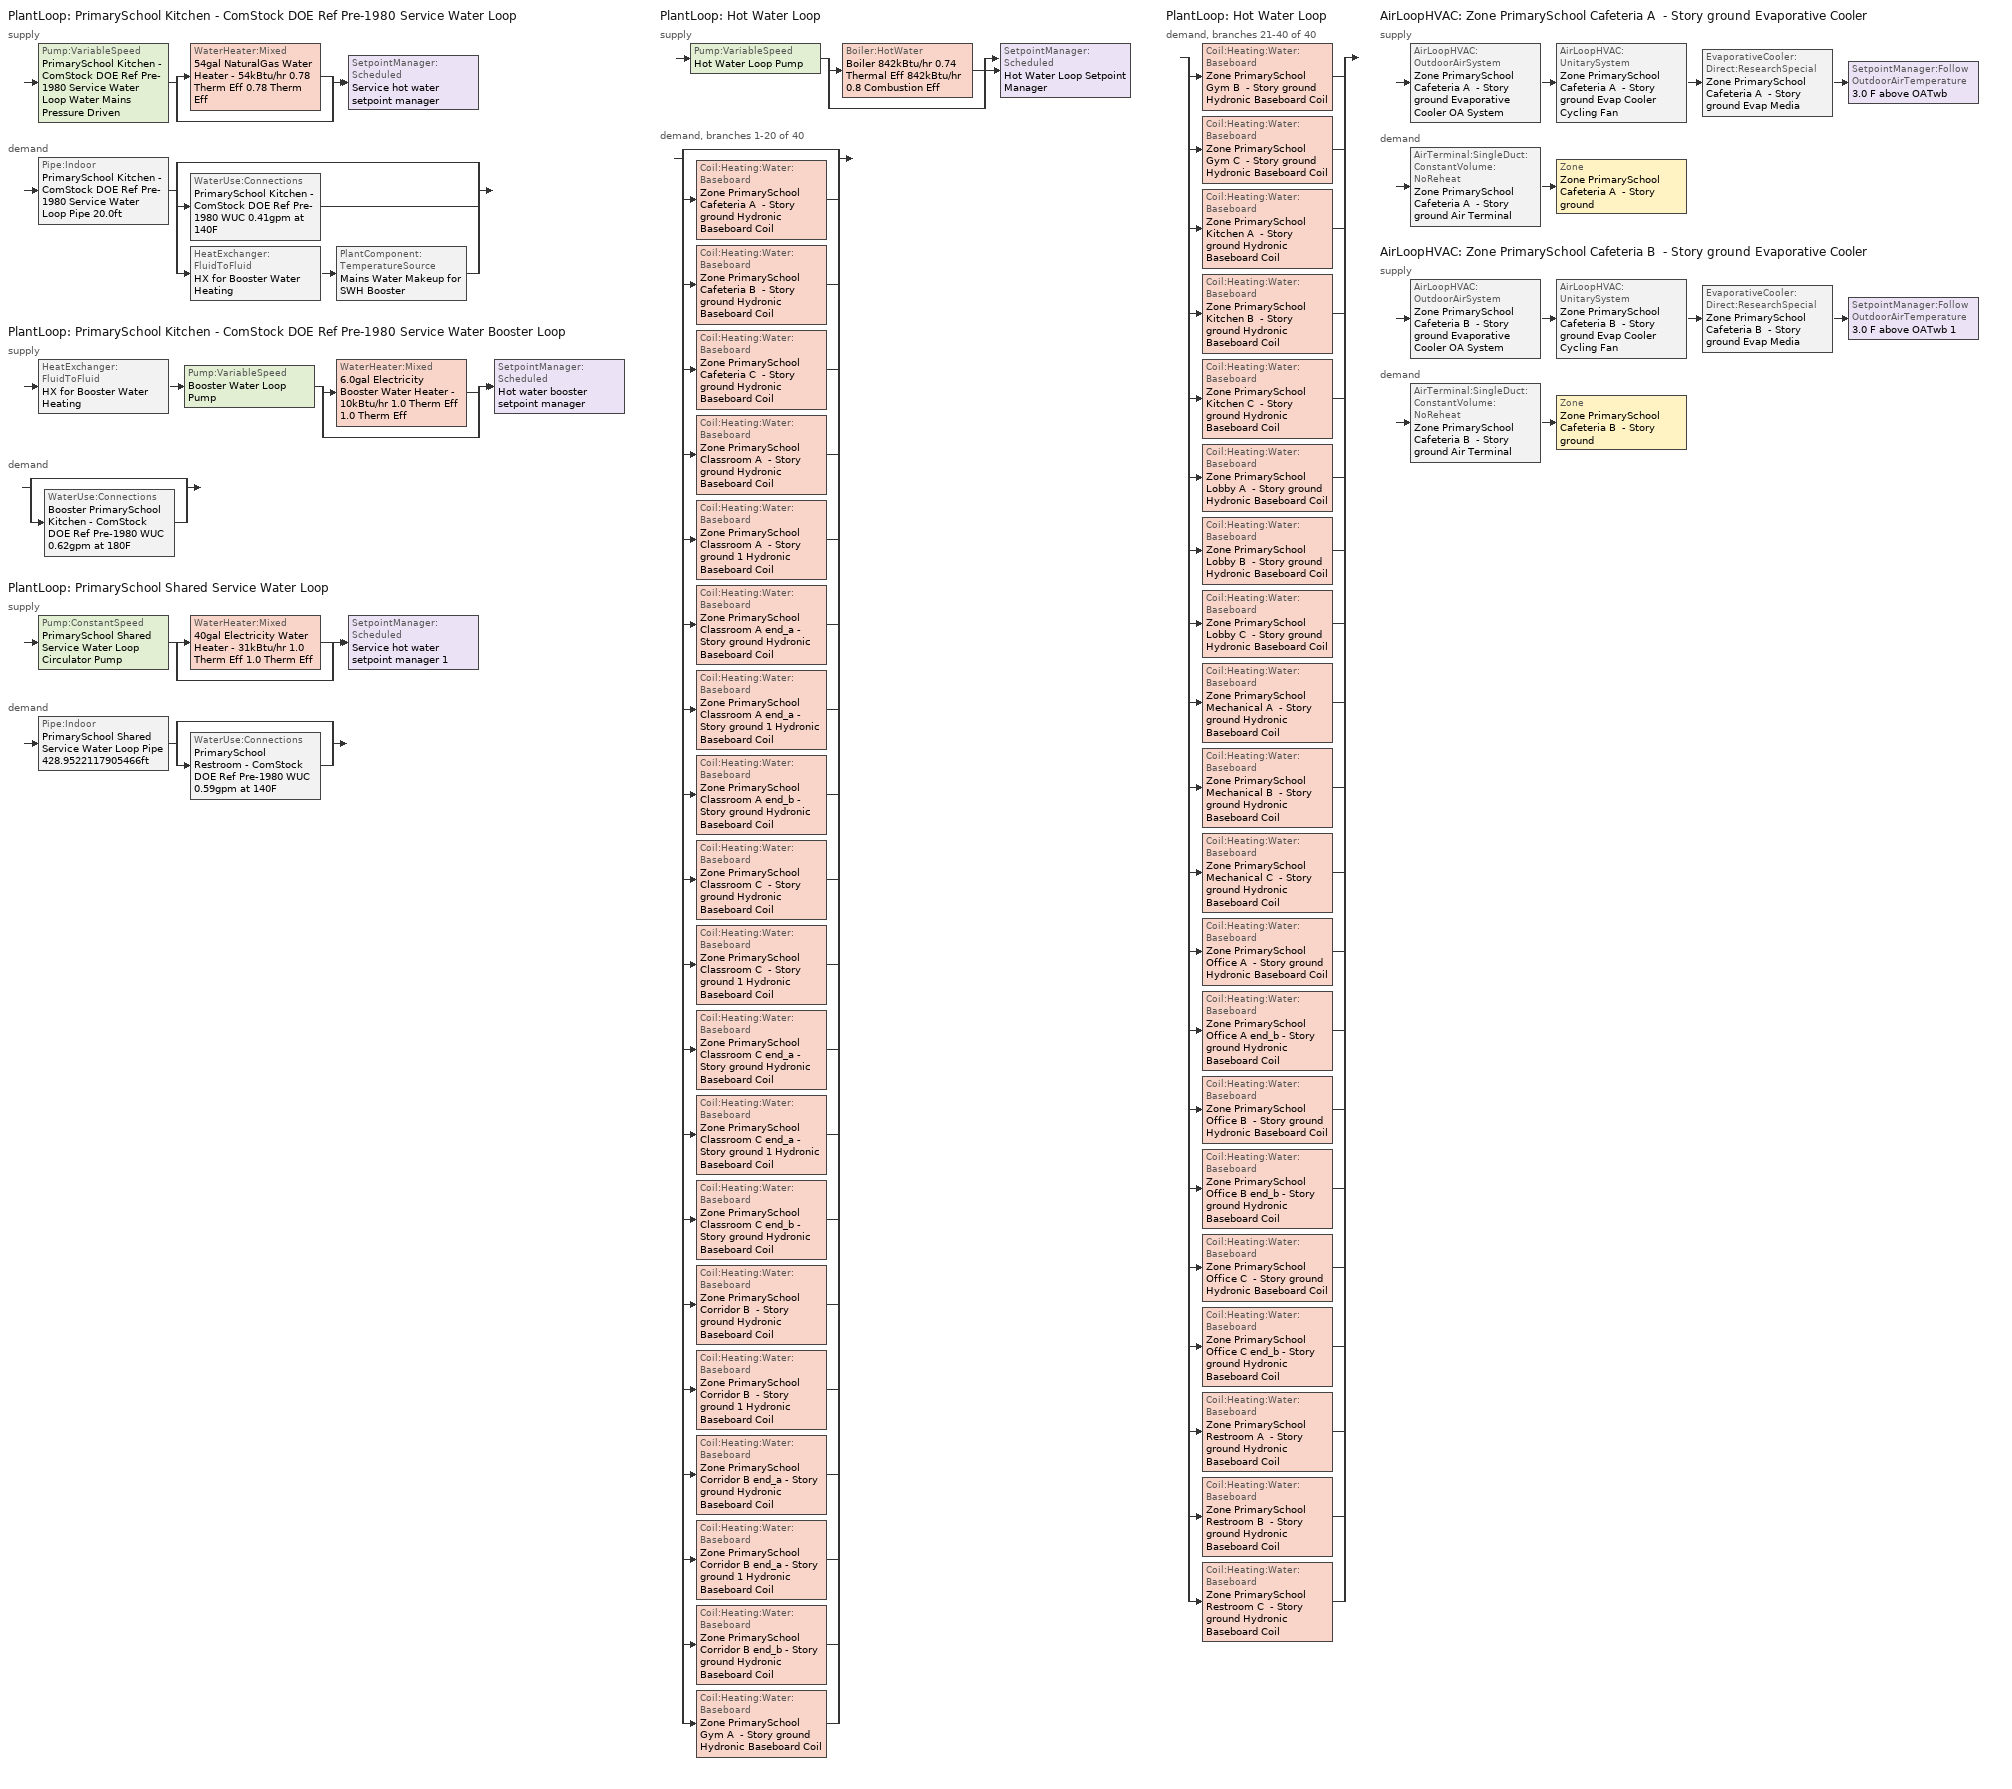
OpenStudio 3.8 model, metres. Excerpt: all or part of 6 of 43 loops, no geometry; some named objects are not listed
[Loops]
PlantLoop 'PrimarySchool Kitchen - ComStock DOE Ref Pre-1980 Service Water Loop'
 supply: Pump:VariableSpeed 'PrimarySchool Kitchen - ComStock DOE Ref Pre-1980 Service Water Loop Water Mains Pressure Driven' > split
  | WaterHeater:Mixed '54gal NaturalGas Water Heater - 54kBtu/hr 0.78 Therm Eff 0.78 Therm Eff'
  | bypass
  join > SetpointManager:Scheduled 'Service hot water setpoint manager'
 demand: Pipe:Indoor 'PrimarySchool Kitchen - ComStock DOE Ref Pre-1980 Service Water Loop Pipe 20.0ft' > split
  | bypass
  | WaterUse:Connections 'PrimarySchool Kitchen - ComStock DOE Ref Pre-1980 WUC 0.41gpm at 140F'
  | HeatExchanger:FluidToFluid 'HX for Booster Water Heating' > PlantComponent:TemperatureSource 'Mains Water Makeup for SWH Booster'
PlantLoop 'PrimarySchool Kitchen - ComStock DOE Ref Pre-1980 Service Water Booster Loop'
 supply: HeatExchanger:FluidToFluid 'HX for Booster Water Heating' > Pump:VariableSpeed 'Booster Water Loop Pump' > split
  | WaterHeater:Mixed '6.0gal Electricity Booster Water Heater - 10kBtu/hr 1.0 Therm Eff 1.0 Therm Eff'
  | bypass
  join > SetpointManager:Scheduled 'Hot water booster setpoint manager'
 demand: split
  | bypass
  | WaterUse:Connections 'Booster PrimarySchool Kitchen - ComStock DOE Ref Pre-1980 WUC 0.62gpm at 180F'
PlantLoop 'PrimarySchool Shared Service Water Loop'
 supply: Pump:ConstantSpeed 'PrimarySchool Shared Service Water Loop Circulator Pump' > split
  | WaterHeater:Mixed '40gal Electricity Water Heater - 31kBtu/hr 1.0 Therm Eff 1.0 Therm Eff'
  | bypass
  join > SetpointManager:Scheduled 'Service hot water setpoint manager 1'
 demand: Pipe:Indoor 'PrimarySchool Shared Service Water Loop Pipe 428.9522117905466ft' > split
  | bypass
  | WaterUse:Connections 'PrimarySchool Restroom - ComStock DOE Ref Pre-1980 WUC 0.59gpm at 140F'
PlantLoop 'Hot Water Loop'
 supply: Pump:VariableSpeed 'Hot Water Loop Pump' > split
  | Boiler:HotWater 'Boiler 842kBtu/hr 0.74 Thermal Eff 842kBtu/hr 0.8 Combustion Eff'
  | bypass
  join > SetpointManager:Scheduled 'Hot Water Loop Setpoint Manager'
 demand, branches 1-20 of 40: split
  | bypass
  | Coil:Heating:Water:Baseboard 'Zone PrimarySchool Cafeteria A  - Story ground Hydronic Baseboard Coil'
  | Coil:Heating:Water:Baseboard 'Zone PrimarySchool Cafeteria B  - Story ground Hydronic Baseboard Coil'
  | Coil:Heating:Water:Baseboard 'Zone PrimarySchool Cafeteria C  - Story ground Hydronic Baseboard Coil'
  | Coil:Heating:Water:Baseboard 'Zone PrimarySchool Classroom A  - Story ground Hydronic Baseboard Coil'
  | Coil:Heating:Water:Baseboard 'Zone PrimarySchool Classroom A  - Story ground 1 Hydronic Baseboard Coil'
  | Coil:Heating:Water:Baseboard 'Zone PrimarySchool Classroom A end_a - Story ground Hydronic Baseboard Coil'
  | Coil:Heating:Water:Baseboard 'Zone PrimarySchool Classroom A end_a - Story ground 1 Hydronic Baseboard Coil'
  | Coil:Heating:Water:Baseboard 'Zone PrimarySchool Classroom A end_b - Story ground Hydronic Baseboard Coil'
  | Coil:Heating:Water:Baseboard 'Zone PrimarySchool Classroom C  - Story ground Hydronic Baseboard Coil'
  | Coil:Heating:Water:Baseboard 'Zone PrimarySchool Classroom C  - Story ground 1 Hydronic Baseboard Coil'
  | Coil:Heating:Water:Baseboard 'Zone PrimarySchool Classroom C end_a - Story ground Hydronic Baseboard Coil'
  | Coil:Heating:Water:Baseboard 'Zone PrimarySchool Classroom C end_a - Story ground 1 Hydronic Baseboard Coil'
  | Coil:Heating:Water:Baseboard 'Zone PrimarySchool Classroom C end_b - Story ground Hydronic Baseboard Coil'
  | Coil:Heating:Water:Baseboard 'Zone PrimarySchool Corridor B  - Story ground Hydronic Baseboard Coil'
  | Coil:Heating:Water:Baseboard 'Zone PrimarySchool Corridor B  - Story ground 1 Hydronic Baseboard Coil'
  | Coil:Heating:Water:Baseboard 'Zone PrimarySchool Corridor B end_a - Story ground Hydronic Baseboard Coil'
  | Coil:Heating:Water:Baseboard 'Zone PrimarySchool Corridor B end_a - Story ground 1 Hydronic Baseboard Coil'
  | Coil:Heating:Water:Baseboard 'Zone PrimarySchool Corridor B end_b - Story ground Hydronic Baseboard Coil'
  | Coil:Heating:Water:Baseboard 'Zone PrimarySchool Gym A  - Story ground Hydronic Baseboard Coil'
PlantLoop 'Hot Water Loop'
 demand, branches 21-40 of 40: split
  | Coil:Heating:Water:Baseboard 'Zone PrimarySchool Gym B  - Story ground Hydronic Baseboard Coil'
  | Coil:Heating:Water:Baseboard 'Zone PrimarySchool Gym C  - Story ground Hydronic Baseboard Coil'
  | Coil:Heating:Water:Baseboard 'Zone PrimarySchool Kitchen A  - Story ground Hydronic Baseboard Coil'
  | Coil:Heating:Water:Baseboard 'Zone PrimarySchool Kitchen B  - Story ground Hydronic Baseboard Coil'
  | Coil:Heating:Water:Baseboard 'Zone PrimarySchool Kitchen C  - Story ground Hydronic Baseboard Coil'
  | Coil:Heating:Water:Baseboard 'Zone PrimarySchool Lobby A  - Story ground Hydronic Baseboard Coil'
  | Coil:Heating:Water:Baseboard 'Zone PrimarySchool Lobby B  - Story ground Hydronic Baseboard Coil'
  | Coil:Heating:Water:Baseboard 'Zone PrimarySchool Lobby C  - Story ground Hydronic Baseboard Coil'
  | Coil:Heating:Water:Baseboard 'Zone PrimarySchool Mechanical A  - Story ground Hydronic Baseboard Coil'
  | Coil:Heating:Water:Baseboard 'Zone PrimarySchool Mechanical B  - Story ground Hydronic Baseboard Coil'
  | Coil:Heating:Water:Baseboard 'Zone PrimarySchool Mechanical C  - Story ground Hydronic Baseboard Coil'
  | Coil:Heating:Water:Baseboard 'Zone PrimarySchool Office A  - Story ground Hydronic Baseboard Coil'
  | Coil:Heating:Water:Baseboard 'Zone PrimarySchool Office A end_b - Story ground Hydronic Baseboard Coil'
  | Coil:Heating:Water:Baseboard 'Zone PrimarySchool Office B  - Story ground Hydronic Baseboard Coil'
  | Coil:Heating:Water:Baseboard 'Zone PrimarySchool Office B end_b - Story ground Hydronic Baseboard Coil'
  | Coil:Heating:Water:Baseboard 'Zone PrimarySchool Office C  - Story ground Hydronic Baseboard Coil'
  | Coil:Heating:Water:Baseboard 'Zone PrimarySchool Office C end_b - Story ground Hydronic Baseboard Coil'
  | Coil:Heating:Water:Baseboard 'Zone PrimarySchool Restroom A  - Story ground Hydronic Baseboard Coil'
  | Coil:Heating:Water:Baseboard 'Zone PrimarySchool Restroom B  - Story ground Hydronic Baseboard Coil'
  | Coil:Heating:Water:Baseboard 'Zone PrimarySchool Restroom C  - Story ground Hydronic Baseboard Coil'
AirLoopHVAC 'Zone PrimarySchool Cafeteria A  - Story ground Evaporative Cooler'
 supply: AirLoopHVAC:OutdoorAirSystem 'Zone PrimarySchool Cafeteria A  - Story ground Evaporative Cooler OA System' > AirLoopHVAC:UnitarySystem 'Zone PrimarySchool Cafeteria A  - Story ground Evap Cooler Cycling Fan' > EvaporativeCooler:Direct:ResearchSpecial 'Zone PrimarySchool Cafeteria A  - Story ground Evap Media' > SetpointManager:FollowOutdoorAirTemperature '3.0 F above OATwb'
 demand: AirTerminal:SingleDuct:ConstantVolume:NoReheat 'Zone PrimarySchool Cafeteria A  - Story ground Air Terminal' > Zone 'Zone PrimarySchool Cafeteria A  - Story ground'
AirLoopHVAC 'Zone PrimarySchool Cafeteria B  - Story ground Evaporative Cooler'
 supply: AirLoopHVAC:OutdoorAirSystem 'Zone PrimarySchool Cafeteria B  - Story ground Evaporative Cooler OA System' > AirLoopHVAC:UnitarySystem 'Zone PrimarySchool Cafeteria B  - Story ground Evap Cooler Cycling Fan' > EvaporativeCooler:Direct:ResearchSpecial 'Zone PrimarySchool Cafeteria B  - Story ground Evap Media' > SetpointManager:FollowOutdoorAirTemperature '3.0 F above OATwb 1'
 demand: AirTerminal:SingleDuct:ConstantVolume:NoReheat 'Zone PrimarySchool Cafeteria B  - Story ground Air Terminal' > Zone 'Zone PrimarySchool Cafeteria B  - Story ground'
[Construction]
Uninsulated copper pipe 0.75in type L: Copper pipe 0.75in type L
Uninsulated copper pipe 0.75in type L 1: Copper pipe 0.75in type L 1
[Material] Roughness=Smooth; Thickness {m}=0.001143; Conductivity {W/m-K}=386; Density {kg/m3}=8906.27; Specific Heat {J/kg-K}=385.1856; Thermal Absorptance=0.9; Solar Absorptance=0.7; Visible Absorptance=0.7
Copper pipe 0.75in type L; Copper pipe 0.75in type L 1
[Sizing:Zone] Zone Cooling Design Supply Air Temperature Input Method=SupplyAirTemperature; Zone Cooling Design Supply Air Temperature {C}=12.7778; Zone Cooling Design Supply Air Temperature Difference {deltaC}=11.11; Zone Heating Design Supply Air Temperature Input Method=SupplyAirTemperature; Zone Heating Design Supply Air Temperature {C}=40; Zone Heating Design Supply Air Temperature Difference {deltaC}=11.11; Zone Cooling Design Supply Air Humidity Ratio {kg-H2O/kg-air}=0.0085; Zone Heating Design Supply Air Humidity Ratio {kg-H2O/kg-air}=0.008; Cooling Design Air Flow Method=DesignDay; Heating Design Air Flow Method=DesignDay; Account for Dedicated Outdoor Air System=No; Dedicated Outdoor Air System Control Strategy=NeutralSupplyAir; Dedicated Outdoor Air Low Setpoint Temperature for Design {C}=autosize; Dedicated Outdoor Air High Setpoint Temperature for Design {C}=autosize; Zone Load Sizing Method=Sensible Load Only No Latent Load; Zone Latent Cooling Design Supply Air Humidity Ratio Input Method=HumidityRatioDifference; Zone Cooling Design Supply Air Humidity Ratio Difference {kgWater/kgDryAir}=0.005; Zone Latent Heating Design Supply Air Humidity Ratio Input Method=HumidityRatioDifference; Zone Humidification Design Supply Air Humidity Ratio Difference {kgWater/kgDryAir}=0.005
Zone PrimarySchool Cafeteria A  - Story ground; Zone PrimarySchool Cafeteria B  - Story ground
[Zone equipment]
Zone PrimarySchool Cafeteria A  - Story ground: Zone PrimarySchool Cafeteria A  - Story ground Hydronic Baseboard, Zone PrimarySchool Cafeteria A  - Story ground Air Terminal
Zone PrimarySchool Cafeteria B  - Story ground: Zone PrimarySchool Cafeteria B  - Story ground Hydronic Baseboard, Zone PrimarySchool Cafeteria B  - Story ground Air Terminal
[WaterUse:Connections] Drain Water Heat Exchanger Type=None; Drain Water Heat Exchanger Destination=Plant
Name | Water Use Equipment Name 1
Booster PrimarySchool Kitchen - ComStock DOE Ref Pre-1980 WUC 0.62gpm at 180F | Booster PrimarySchool Kitchen - ComStock DOE Ref Pre-1980 Service Water Use 0.62gpm at 180F
PrimarySchool Kitchen - ComStock DOE Ref Pre-1980 WUC 0.41gpm at 140F | PrimarySchool Kitchen - ComStock DOE Ref Pre-1980 Service Water Use 0.41gpm at 140F
PrimarySchool Restroom - ComStock DOE Ref Pre-1980 WUC 0.59gpm at 140F | PrimarySchool Restroom - ComStock DOE Ref Pre-1980 Service Water Use 0.59gpm at 140F
[WaterUse:Equipment:Definition] Sensible Fraction Schedule=Fraction Sensible - 0.2; Latent Fraction Schedule=Fraction Latent - 0.05
Name | Peak Flow Rate {m3/s} | Target Temperature Schedule
Booster PrimarySchool Kitchen - ComStock DOE Ref Pre-1980 Service Water Use Def 0.62gpm | 3.91662e-05 | Mixed Water At Faucet Temp - 180F
PrimarySchool Kitchen - ComStock DOE Ref Pre-1980 Service Water Use Def 0.41gpm | 2.61108e-05 | Mixed Water At Faucet Temp - 140F
PrimarySchool Restroom - ComStock DOE Ref Pre-1980 Service Water Use Def 0.59gpm | 3.70172e-05 | Mixed Water At Faucet Temp - 140F
[WaterUse:Equipment] Flow Rate Fraction Schedule=SchoolPrimary BLDG_SWH_SCH
Name | Water Use Equipment Definition
Booster PrimarySchool Kitchen - ComStock DOE Ref Pre-1980 Service Water Use 0.62gpm at 180F | Booster PrimarySchool Kitchen - ComStock DOE Ref Pre-1980 Service Water Use Def 0.62gpm
PrimarySchool Kitchen - ComStock DOE Ref Pre-1980 Service Water Use 0.41gpm at 140F | PrimarySchool Kitchen - ComStock DOE Ref Pre-1980 Service Water Use Def 0.41gpm
PrimarySchool Restroom - ComStock DOE Ref Pre-1980 Service Water Use 0.59gpm at 140F | PrimarySchool Restroom - ComStock DOE Ref Pre-1980 Service Water Use Def 0.59gpm
[PlantLoop] Glycol Concentration=0; Load Distribution Scheme=Optimal
Name | Maximum Loop Temperature {C} | Minimum Loop Temperature {C} | Maximum Loop Flow Rate {m3/s} | Plant Loop Volume {m3} | Fluid Type
PrimarySchool Kitchen - ComStock DOE Ref Pre-1980 Service Water Loop | 60 | 10 | 0.000352496 | 0.0422995
PrimarySchool Kitchen - ComStock DOE Ref Pre-1980 Service Water Booster Loop |  |  | 3.91662e-05 | 0.00469994
PrimarySchool Shared Service Water Loop | 60 | 10 | 3.70172e-05 | 0.00444206
Hot Water Loop |  | 10 | 0.00624122 | 0.748946 | Water
[Sizing:Plant] Loop Type=Heating; Sizing Option=NonCoincident; Zone Timesteps in Averaging Window=1; Coincident Sizing Factor Mode=None
Name | Design Loop Exit Temperature {C} | Loop Design Temperature Difference {deltaC}
PrimarySchool Kitchen - ComStock DOE Ref Pre-1980 Service Water Loop; PrimarySchool Shared Service Water Loop | 60 | 5
PrimarySchool Kitchen - ComStock DOE Ref Pre-1980 Service Water Booster Loop | 82.2222 | 5
Hot Water Loop | 82.2222 | 11.1111
[SetpointManager:Scheduled] Control Variable=Temperature
Name | Schedule | Setpoint Node or NodeList
Service hot water setpoint manager | Service Water Loop Temp - 140F | PrimarySchool Kitchen - ComStock DOE Ref Pre-1980 Service Water Loop Supply Outlet Node
Hot water booster setpoint manager | Service Water Booster Temp - 180.00000000000006F | PrimarySchool Kitchen - ComStock DOE Ref Pre-1980 Service Water Booster Loop Supply Outlet Node
Service hot water setpoint manager 1 | Service Water Loop Temp - 140F | PrimarySchool Shared Service Water Loop Supply Outlet Node
Hot Water Loop Setpoint Manager | Hot Water Loop Temp - 180F | Hot Water Loop Supply Outlet Node
[Pump:VariableSpeed] Coefficient 1 of the Part Load Performance Curve=0; Coefficient 2 of the Part Load Performance Curve=3.2485; Coefficient 3 of the Part Load Performance Curve=-4.7443; Coefficient 4 of the Part Load Performance Curve=2.5294; Pump Control Type=Intermittent; Skin Loss Radiative Fraction=0.5; Design Power Sizing Method=PowerPerFlowPerPressure; Design Electric Power per Unit Flow Rate {W/(m3/s)}=348701.1; Design Shaft Power per Unit Flow Rate per Unit Head {W-s/m3-Pa}=1.28205; Design Minimum Flow Rate Fraction=0
Name | Rated Flow Rate {m3/s} | Rated Pump Head {Pa} | Rated Power Consumption {W} | Motor Efficiency | Minimum Flow Rate {m3/s}
PrimarySchool Kitchen - ComStock DOE Ref Pre-1980 Service Water Loop Water Mains Pressure Driven | 0.000352496 | 0.001 | 4.51917e-07 | 1
Booster Water Loop Pump | 3.91662e-05 | 0 | 0 | 1 | 0
Hot Water Loop Pump | 0.00624122 | 179344 | 1708.37 | 0.84
[WaterHeater:Mixed] Deadband Temperature Difference {deltaC}=2; Heater Control Type=Cycle; Off Cycle Parasitic Fuel Consumption Rate {W}=0; Off Cycle Parasitic Heat Fraction to Tank=0; On Cycle Parasitic Fuel Consumption Rate {W}=0; On Cycle Parasitic Heat Fraction to Tank=0; Ambient Temperature Indicator=Schedule; Use Side Effectiveness=1; Source Side Effectiveness=1; Use Side Design Flow Rate {m3/s}=autosize; Source Side Design Flow Rate {m3/s}=autosize; Indirect Water Heating Recovery Time {hr}=1.5; Source Side Flow Control Mode=IndirectHeatPrimarySetpoint
Name | Tank Volume {m3} | Setpoint Temperature Schedule | Maximum Temperature Limit {C} | Heater Maximum Capacity {W} | Heater Fuel Type | Heater Thermal Efficiency | Off Cycle Parasitic Fuel Type | On Cycle Parasitic Fuel Type | Ambient Temperature Schedule | Off Cycle Loss Coefficient to Ambient Temperature {W/K} | On Cycle Loss Coefficient to Ambient Temperature {W/K}
54gal NaturalGas Water Heater - 54kBtu/hr 0.78 Therm Eff 0.78 Therm Eff | 0.2048 | Service Water Loop Temp - 140F | 60 | 15855.9 | NaturalGas | 0.78 | NaturalGas | NaturalGas | Water Heater Ambient Temp Schedule 71.6F | 5.99799 | 5.99799
6.0gal Electricity Booster Water Heater - 10kBtu/hr 1.0 Therm Eff 1.0 Therm Eff | 0.0227125 | Service Water Booster Temp - 180.00000000000006F | 82.2222 | 3044.32 | Electricity | 1 | Electricity | Electricity | Water Heater Ambient Temp Schedule 70.0F | 2.26162 | 2.26162
40gal Electricity Water Heater - 31kBtu/hr 1.0 Therm Eff 1.0 Therm Eff | 0.151416 | Service Water Loop Temp - 140F | 60 | 8991.52 | Electricity | 1 | Electricity | Electricity | Water Heater Ambient Temp Schedule 71.6F | 1.87331 | 1.87331
[WaterHeater:Sizing] Design Mode=PeakDraw; Time Storage Can Meet Peak Draw {hr}=0.538503; Time for Tank Recovery {hr}=0; Nominal Tank Volume for Autosizing Plant Connections {m3}=1
54gal NaturalGas Water Heater - 54kBtu/hr 0.78 Therm Eff 0.78 Therm Eff; 6.0gal Electricity Booster Water Heater - 10kBtu/hr 1.0 Therm Eff 1.0 Therm Eff; 40gal Electricity Water Heater - 31kBtu/hr 1.0 Therm Eff 1.0 Therm Eff
[Pipe:Indoor] Environment Type=Schedule; Pipe Inside Diameter {m}=0.019939
Name | Construction | Ambient Temperature Schedule | Ambient Air Velocity Schedule | Pipe Length {m}
PrimarySchool Kitchen - ComStock DOE Ref Pre-1980 Service Water Loop Pipe 20.0ft | Uninsulated copper pipe 0.75in type L | PrimarySchool Kitchen - ComStock DOE Ref Pre-1980 Service Water Loop Piping Air Temp - 70F | PrimarySchool Kitchen - ComStock DOE Ref Pre-1980 Service Water Loop Piping Air Velocity - 0.67mph | 6.096
PrimarySchool Shared Service Water Loop Pipe 428.9522117905466ft | Uninsulated copper pipe 0.75in type L 1 | PrimarySchool Shared Service Water Loop Piping Air Temp - 70F | PrimarySchool Shared Service Water Loop Piping Air Velocity - 0.67mph | 130.745
[HeatExchanger:FluidToFluid]
HX for Booster Water Heating: Loop Demand Side Design Flow Rate {m3/s}=3.91662e-05; Loop Supply Side Design Flow Rate {m3/s}=3.91662e-05; Heat Exchange Model Type=Ideal; Heat Exchanger U-Factor Times Area Value {W/K}=47.7291; Control Type=UncontrolledOn; Minimum Temperature Difference to Activate Heat Exchanger {deltaC}=0.01; Heat Transfer Metering End Use Type=LoopToLoop; Component Override Cooling Control Temperature Mode=Loop; Sizing Factor=1; Operation Minimum Temperature Limit {C}=0; Operation Maximum Temperature Limit {C}=100
[PlantComponent:TemperatureSource]
Mains Water Makeup for SWH Booster: Design Volume Flow Rate {m3/s}=0.000352496; Temperature Specification Type=Scheduled; Source Temperature {C}=8; Source Temperature Schedule=Mains Water Temperature
[EnergyManagementSystem:Sensor]
Name | Output Variable or Output Meter Index Key | Output Variable or Output Meter
Mains_Water_Temp_Sen | Environment | Site Mains Water Temperature
Zone_PrimarySchool_Cafeteria_A____Story_ground_Clg_Load_Sensor | Zone PrimarySchool Cafeteria A  - Story ground | Zone Predicted Sensible Load to Cooling Setpoint Heat Transfer Rate
Zone_PrimarySchool_Cafeteria_B____Story_ground_Clg_Load_Sensor | Zone PrimarySchool Cafeteria B  - Story ground | Zone Predicted Sensible Load to Cooling Setpoint Heat Transfer Rate
[EnergyManagementSystem:Actuator] Actuated Component Type=Schedule:Constant; Actuated Component Control Type=Schedule Value
Name | Actuated Component
Mains_Water_Temp_Act | Mains Water Temperature
Zone_PrimarySchool_Cafeteria_A____Story_ground_Evaporative_Cooler_Availability_Actuator | Zone PrimarySchool Cafeteria A  - Story ground Evaporative Cooler Availability Sch
Zone_PrimarySchool_Cafeteria_B____Story_ground_Evaporative_Cooler_Availability_Actuator | Zone PrimarySchool Cafeteria B  - Story ground Evaporative Cooler Availability Sch
Zone_PrimarySchool_Cafeteria_C____Story_ground_Evaporative_Cooler_Availability_Actuator | Zone PrimarySchool Cafeteria C  - Story ground Evaporative Cooler Availability Sch
Zone_PrimarySchool_Classroom_A____Story_ground_Evaporative_Cooler_Availability_Actuator | Zone PrimarySchool Classroom A  - Story ground Evaporative Cooler Availability Sch
Zone_PrimarySchool_Classroom_A____Story_ground_1_Evaporative_Cooler_Availability_Actuator | Zone PrimarySchool Classroom A  - Story ground 1 Evaporative Cooler Availability Sch
Zone_PrimarySchool_Classroom_A_end_a___Story_ground_Evaporative_Cooler_Availability_Actuator | Zone PrimarySchool Classroom A end_a - Story ground Evaporative Cooler Availability Sch
Zone_PrimarySchool_Classroom_A_end_a___Story_ground_1_Evaporative_Cooler_Availability_Actuator | Zone PrimarySchool Classroom A end_a - Story ground 1 Evaporative Cooler Availability Sch
Zone_PrimarySchool_Classroom_A_end_b___Story_ground_Evaporative_Cooler_Availability_Actuator | Zone PrimarySchool Classroom A end_b - Story ground Evaporative Cooler Availability Sch
Zone_PrimarySchool_Classroom_C____Story_ground_Evaporative_Cooler_Availability_Actuator | Zone PrimarySchool Classroom C  - Story ground Evaporative Cooler Availability Sch
Zone_PrimarySchool_Classroom_C____Story_ground_1_Evaporative_Cooler_Availability_Actuator | Zone PrimarySchool Classroom C  - Story ground 1 Evaporative Cooler Availability Sch
Zone_PrimarySchool_Classroom_C_end_a___Story_ground_Evaporative_Cooler_Availability_Actuator | Zone PrimarySchool Classroom C end_a - Story ground Evaporative Cooler Availability Sch
Zone_PrimarySchool_Classroom_C_end_a___Story_ground_1_Evaporative_Cooler_Availability_Actuator | Zone PrimarySchool Classroom C end_a - Story ground 1 Evaporative Cooler Availability Sch
[Pump:ConstantSpeed]
PrimarySchool Shared Service Water Loop Circulator Pump: Rated Flow Rate {m3/s}=3.70172e-05; Rated Pump Head {Pa}=29890.7; Rated Power Consumption {W}=1.71945; Motor Efficiency=0.825; Fraction of Motor Inefficiencies to Fluid Stream=0; Pump Control Type=Intermittent; Design Power Sizing Method=PowerPerFlowPerPressure; Design Electric Power per Unit Flow Rate {W/(m3/s)}=348701.1; Design Shaft Power per Unit Flow Rate per Unit Head {W-s/m3-Pa}=1.28205
[Boiler:HotWater]
Boiler 842kBtu/hr 0.74 Thermal Eff 842kBtu/hr 0.8 Combustion Eff: Fuel Type=NaturalGas; Nominal Capacity {W}=285341; Nominal Thermal Efficiency=0.793; Efficiency Curve Temperature Evaluation Variable=LeavingBoiler; Normalized Boiler Efficiency Curve=Boiler Constant Efficiency Curve; Design Water Flow Rate {m3/s}=0.00624122; Minimum Part Load Ratio=0; Maximum Part Load Ratio=1.2; Optimum Part Load Ratio=1; Water Outlet Upper Temperature Limit {C}=95; Boiler Flow Mode=LeavingSetpointModulated; On Cycle Parasitic Electric Load {W}=0; Off Cycle Parasitic Fuel Load {W}=0; Sizing Factor=1
[Coil:Heating:Water:Baseboard] Heating Design Capacity Method=HeatingDesignCapacity; Heating Design Capacity {W}=autosize; Heating Design Capacity Per Floor Area {W/m2}=0; Fraction of Autosized Heating Design Capacity=0.8
Name | U-Factor Times Area Value {W/K} | Maximum Water Flow Rate {m3/s}
Zone PrimarySchool Cafeteria A  - Story ground Hydronic Baseboard Coil | 96.7913 | 9.15956e-05
Zone PrimarySchool Cafeteria B  - Story ground Hydronic Baseboard Coil | 77.5306 | 7.33582e-05
Zone PrimarySchool Cafeteria C  - Story ground Hydronic Baseboard Coil | 96.1375 | 9.09769e-05
Zone PrimarySchool Classroom A  - Story ground Hydronic Baseboard Coil | 1177.95 | 0.00111469
Zone PrimarySchool Classroom A  - Story ground 1 Hydronic Baseboard Coil | 525.672 | 0.000497439
Zone PrimarySchool Classroom A end_a - Story ground Hydronic Baseboard Coil | 110.912 | 0.000104961
Zone PrimarySchool Classroom A end_a - Story ground 1 Hydronic Baseboard Coil | 111.168 | 0.000105204
Zone PrimarySchool Classroom A end_b - Story ground Hydronic Baseboard Coil | 111.43 | 0.000105452
Zone PrimarySchool Classroom C  - Story ground Hydronic Baseboard Coil | 1184.63 | 0.00112101
Zone PrimarySchool Classroom C  - Story ground 1 Hydronic Baseboard Coil | 522.708 | 0.000494634
Zone PrimarySchool Classroom C end_a - Story ground Hydronic Baseboard Coil | 111.221 | 0.000105254
Zone PrimarySchool Classroom C end_a - Story ground 1 Hydronic Baseboard Coil | 110.858 | 0.000104911
Zone PrimarySchool Classroom C end_b - Story ground Hydronic Baseboard Coil | 111.74 | 0.000105745
Zone PrimarySchool Corridor B  - Story ground Hydronic Baseboard Coil | 348.6 | 0.000329848
Zone PrimarySchool Corridor B  - Story ground 1 Hydronic Baseboard Coil | 154.522 | 0.00014621
Zone PrimarySchool Corridor B end_a - Story ground Hydronic Baseboard Coil | 48.9873 | 4.6358e-05
Zone PrimarySchool Corridor B end_a - Story ground 1 Hydronic Baseboard Coil | 48.9651 | 4.6337e-05
Zone PrimarySchool Corridor B end_b - Story ground Hydronic Baseboard Coil | 49.3039 | 4.66577e-05
Zone PrimarySchool Gym A  - Story ground Hydronic Baseboard Coil | 109.773 | 0.00010388
Zone PrimarySchool Gym B  - Story ground Hydronic Baseboard Coil | 88.2619 | 8.35121e-05
Zone PrimarySchool Gym C  - Story ground Hydronic Baseboard Coil | 109.032 | 0.000103179
Zone PrimarySchool Kitchen A  - Story ground Hydronic Baseboard Coil | 51.9079 | 4.91214e-05
Zone PrimarySchool Kitchen B  - Story ground Hydronic Baseboard Coil | 126.383 | 0.000119555
Zone PrimarySchool Kitchen C  - Story ground Hydronic Baseboard Coil | 51.5587 | 4.87909e-05
Zone PrimarySchool Lobby A  - Story ground Hydronic Baseboard Coil | 53.1047 | 5.02541e-05
Zone PrimarySchool Lobby B  - Story ground Hydronic Baseboard Coil | 42.2336 | 3.99607e-05
Zone PrimarySchool Lobby C  - Story ground Hydronic Baseboard Coil | 52.745 | 4.99136e-05
Zone PrimarySchool Mechanical A  - Story ground Hydronic Baseboard Coil | 77.7484 | 7.35749e-05
Zone PrimarySchool Mechanical B  - Story ground Hydronic Baseboard Coil | 62.0368 | 5.86982e-05
Zone PrimarySchool Mechanical C  - Story ground Hydronic Baseboard Coil | 77.2226 | 7.30773e-05
Zone PrimarySchool Office A  - Story ground Hydronic Baseboard Coil | 91.1595 | 8.62664e-05
Zone PrimarySchool Office A end_b - Story ground Hydronic Baseboard Coil | 77.8066 | 7.36332e-05
Zone PrimarySchool Office B  - Story ground Hydronic Baseboard Coil | 76.7667 | 7.26368e-05
Zone PrimarySchool Office B end_b - Story ground Hydronic Baseboard Coil | 116.117 | 0.000109885
Zone PrimarySchool Office C  - Story ground Hydronic Baseboard Coil | 90.5573 | 8.56965e-05
Zone PrimarySchool Office C end_b - Story ground Hydronic Baseboard Coil | 77.5078 | 7.33504e-05
Zone PrimarySchool Restroom A  - Story ground Hydronic Baseboard Coil | 58.9859 | 5.58195e-05
Zone PrimarySchool Restroom B  - Story ground Hydronic Baseboard Coil | 46.8546 | 4.4333e-05
Zone PrimarySchool Restroom C  - Story ground Hydronic Baseboard Coil | 58.5864 | 5.54414e-05
[ZoneHVAC:Baseboard:Convective:Water] Availability Schedule=FRAC_OA_MIN_ems_Zone_PrimarySchool_Classroom_C____Story_ground_Evaporative_Cooler_OA_Controller
Name | Heating Coil
Zone PrimarySchool Cafeteria A  - Story ground Hydronic Baseboard | Zone PrimarySchool Cafeteria A  - Story ground Hydronic Baseboard Coil
Zone PrimarySchool Cafeteria B  - Story ground Hydronic Baseboard | Zone PrimarySchool Cafeteria B  - Story ground Hydronic Baseboard Coil
Zone PrimarySchool Cafeteria C  - Story ground Hydronic Baseboard | Zone PrimarySchool Cafeteria C  - Story ground Hydronic Baseboard Coil
Zone PrimarySchool Classroom A  - Story ground Hydronic Baseboard | Zone PrimarySchool Classroom A  - Story ground Hydronic Baseboard Coil
Zone PrimarySchool Classroom A  - Story ground 1 Hydronic Baseboard | Zone PrimarySchool Classroom A  - Story ground 1 Hydronic Baseboard Coil
Zone PrimarySchool Classroom A end_a - Story ground Hydronic Baseboard | Zone PrimarySchool Classroom A end_a - Story ground Hydronic Baseboard Coil
Zone PrimarySchool Classroom A end_a - Story ground 1 Hydronic Baseboard | Zone PrimarySchool Classroom A end_a - Story ground 1 Hydronic Baseboard Coil
Zone PrimarySchool Classroom A end_b - Story ground Hydronic Baseboard | Zone PrimarySchool Classroom A end_b - Story ground Hydronic Baseboard Coil
Zone PrimarySchool Classroom C  - Story ground Hydronic Baseboard | Zone PrimarySchool Classroom C  - Story ground Hydronic Baseboard Coil
Zone PrimarySchool Classroom C  - Story ground 1 Hydronic Baseboard | Zone PrimarySchool Classroom C  - Story ground 1 Hydronic Baseboard Coil
Zone PrimarySchool Classroom C end_a - Story ground Hydronic Baseboard | Zone PrimarySchool Classroom C end_a - Story ground Hydronic Baseboard Coil
Zone PrimarySchool Classroom C end_a - Story ground 1 Hydronic Baseboard | Zone PrimarySchool Classroom C end_a - Story ground 1 Hydronic Baseboard Coil
Zone PrimarySchool Classroom C end_b - Story ground Hydronic Baseboard | Zone PrimarySchool Classroom C end_b - Story ground Hydronic Baseboard Coil
Zone PrimarySchool Corridor B  - Story ground Hydronic Baseboard | Zone PrimarySchool Corridor B  - Story ground Hydronic Baseboard Coil
Zone PrimarySchool Corridor B  - Story ground 1 Hydronic Baseboard | Zone PrimarySchool Corridor B  - Story ground 1 Hydronic Baseboard Coil
Zone PrimarySchool Corridor B end_a - Story ground Hydronic Baseboard | Zone PrimarySchool Corridor B end_a - Story ground Hydronic Baseboard Coil
Zone PrimarySchool Corridor B end_a - Story ground 1 Hydronic Baseboard | Zone PrimarySchool Corridor B end_a - Story ground 1 Hydronic Baseboard Coil
Zone PrimarySchool Corridor B end_b - Story ground Hydronic Baseboard | Zone PrimarySchool Corridor B end_b - Story ground Hydronic Baseboard Coil
Zone PrimarySchool Gym A  - Story ground Hydronic Baseboard | Zone PrimarySchool Gym A  - Story ground Hydronic Baseboard Coil
Zone PrimarySchool Gym B  - Story ground Hydronic Baseboard | Zone PrimarySchool Gym B  - Story ground Hydronic Baseboard Coil
Zone PrimarySchool Gym C  - Story ground Hydronic Baseboard | Zone PrimarySchool Gym C  - Story ground Hydronic Baseboard Coil
Zone PrimarySchool Kitchen A  - Story ground Hydronic Baseboard | Zone PrimarySchool Kitchen A  - Story ground Hydronic Baseboard Coil
Zone PrimarySchool Kitchen B  - Story ground Hydronic Baseboard | Zone PrimarySchool Kitchen B  - Story ground Hydronic Baseboard Coil
Zone PrimarySchool Kitchen C  - Story ground Hydronic Baseboard | Zone PrimarySchool Kitchen C  - Story ground Hydronic Baseboard Coil
Zone PrimarySchool Lobby A  - Story ground Hydronic Baseboard | Zone PrimarySchool Lobby A  - Story ground Hydronic Baseboard Coil
Zone PrimarySchool Lobby B  - Story ground Hydronic Baseboard | Zone PrimarySchool Lobby B  - Story ground Hydronic Baseboard Coil
Zone PrimarySchool Lobby C  - Story ground Hydronic Baseboard | Zone PrimarySchool Lobby C  - Story ground Hydronic Baseboard Coil
Zone PrimarySchool Mechanical A  - Story ground Hydronic Baseboard | Zone PrimarySchool Mechanical A  - Story ground Hydronic Baseboard Coil
Zone PrimarySchool Mechanical B  - Story ground Hydronic Baseboard | Zone PrimarySchool Mechanical B  - Story ground Hydronic Baseboard Coil
Zone PrimarySchool Mechanical C  - Story ground Hydronic Baseboard | Zone PrimarySchool Mechanical C  - Story ground Hydronic Baseboard Coil
Zone PrimarySchool Office A  - Story ground Hydronic Baseboard | Zone PrimarySchool Office A  - Story ground Hydronic Baseboard Coil
Zone PrimarySchool Office A end_b - Story ground Hydronic Baseboard | Zone PrimarySchool Office A end_b - Story ground Hydronic Baseboard Coil
Zone PrimarySchool Office B  - Story ground Hydronic Baseboard | Zone PrimarySchool Office B  - Story ground Hydronic Baseboard Coil
Zone PrimarySchool Office B end_b - Story ground Hydronic Baseboard | Zone PrimarySchool Office B end_b - Story ground Hydronic Baseboard Coil
Zone PrimarySchool Office C  - Story ground Hydronic Baseboard | Zone PrimarySchool Office C  - Story ground Hydronic Baseboard Coil
Zone PrimarySchool Office C end_b - Story ground Hydronic Baseboard | Zone PrimarySchool Office C end_b - Story ground Hydronic Baseboard Coil
Zone PrimarySchool Restroom A  - Story ground Hydronic Baseboard | Zone PrimarySchool Restroom A  - Story ground Hydronic Baseboard Coil
Zone PrimarySchool Restroom B  - Story ground Hydronic Baseboard | Zone PrimarySchool Restroom B  - Story ground Hydronic Baseboard Coil
Zone PrimarySchool Restroom C  - Story ground Hydronic Baseboard | Zone PrimarySchool Restroom C  - Story ground Hydronic Baseboard Coil
[AirLoopHVAC] Design Return Air Flow Fraction of Supply Air Flow=1
Name | Availability Schedule | Design Supply Air Flow Rate {m3/s}
Zone PrimarySchool Cafeteria A  - Story ground Evaporative Cooler | Zone PrimarySchool Cafeteria A  - Story ground Evaporative Cooler Availability Sch | 0.509102
Zone PrimarySchool Cafeteria B  - Story ground Evaporative Cooler | Zone PrimarySchool Cafeteria B  - Story ground Evaporative Cooler Availability Sch | 0.973924
[Sizing:System] Type of Load to Size On=Sensible; Central Heating Maximum System Air Flow Ratio=0.3; Preheat Design Temperature {C}=7.22222; Preheat Design Humidity Ratio {kg-H2O/kg-Air}=0.008; Precool Design Temperature {C}=12.7778; Precool Design Humidity Ratio {kg-H2O/kg-Air}=0.008; Central Cooling Design Supply Air Temperature {C}=21.1111; Central Heating Design Supply Air Temperature {C}=12.7778; Sizing Option=Coincident; 100% Outdoor Air in Cooling=No; 100% Outdoor Air in Heating=No; Central Cooling Design Supply Air Humidity Ratio {kg-H2O/kg-Air}=0.0085; Central Heating Design Supply Air Humidity Ratio {kg-H2O/kg-Air}=0.008; Cooling Design Air Flow Method=DesignDay; Heating Design Air Flow Method=DesignDay; System Outdoor Air Method=ZoneSum; Zone Maximum Outdoor Air Fraction=1; Cooling Supply Air Flow Rate Per Floor Area {m3/s-m2}=0.00996765; Cooling Fraction of Autosized Cooling Supply Air Flow Rate=1; Cooling Supply Air Flow Rate Per Unit Cooling Capacity {m3/s-W}=3.94755e-05; Heating Supply Air Flow Rate Per Floor Area {m3/s-m2}=0.00996765; Heating Fraction of Autosized Heating Supply Air Flow Rate=1; Heating Fraction of Autosized Cooling Supply Air Flow Rate=1; Heating Supply Air Flow Rate Per Unit Heating Capacity {m3/s-W}=3.15882e-05; Cooling Design Capacity Method=CoolingDesignCapacity; Cooling Design Capacity Per Floor Area {W/m2}=234.7; Fraction of Autosized Cooling Design Capacity=1; Heating Design Capacity Method=HeatingDesignCapacity; Heating Design Capacity Per Floor Area {W/m2}=157; Fraction of Autosized Heating Design Capacity=1; Central Cooling Capacity Control Method=OnOff; Occupant Diversity=1
Name | Design Outdoor Air Flow Rate {m3/s} | Cooling Design Capacity {W} | Heating Design Capacity {W}
Zone PrimarySchool Cafeteria A  - Story ground Evaporative Cooler | 0.509102 | 4093.03 | 8484
Zone PrimarySchool Cafeteria B  - Story ground Evaporative Cooler | 0.973924 | 10053.02 | 20896.54
[SetpointManager:FollowOutdoorAirTemperature] Control Variable=Temperature; Reference Temperature Type=OutdoorAirWetBulb; Offset Temperature Difference {deltaC}=1.66667; Maximum Setpoint Temperature {C}=25.5556; Minimum Setpoint Temperature {C}=21.1111
Name | Setpoint Node or NodeList
3.0 F above OATwb | Zone PrimarySchool Cafeteria A  - Story ground Evaporative Cooler Supply Outlet Node
3.0 F above OATwb 1 | Zone PrimarySchool Cafeteria B  - Story ground Evaporative Cooler Supply Outlet Node
[EvaporativeCooler:Direct:ResearchSpecial] Availability Schedule=FRAC_OA_MIN_ems_Zone_PrimarySchool_Classroom_C____Story_ground_Evaporative_Cooler_OA_Controller; Cooler Design Effectiveness=1; Recirculating Water Pump Power Consumption {W}=0; Drift Loss Fraction=0; Blowdown Concentration Ratio=0; Water Pump Power Sizing Factor {W/(m3/s)}=0.1; Evaporative Operation Minimum Drybulb Temperature=16; Evaporative Operation Maximum Limit Wetbulb Temperature=24; Evaporative Operation Maximum Limit Drybulb Temperature=28
Name | Primary Air Design Flow Rate {m3/s}
Zone PrimarySchool Cafeteria A  - Story ground Evap Media | 0.509102
Zone PrimarySchool Cafeteria B  - Story ground Evap Media | 0.973924
[Fan:OnOff] Availability Schedule=FRAC_OA_MIN_ems_Zone_PrimarySchool_Classroom_C____Story_ground_Evaporative_Cooler_OA_Controller; Pressure Rise {Pa}=622.722; Motor In Airstream Fraction=1
Name | Fan Total Efficiency | Maximum Flow Rate {m3/s} | Motor Efficiency | Fan Power Ratio Function of Speed Ratio Curve | Fan Efficiency Ratio Function of Speed Ratio Curve
Zone PrimarySchool Cafeteria A  - Story ground Evap Cooler Supply Fan | 0.53625 | 0.509102 | 0.825 | Fan On Off Power Curve | Fan On Off Efficiency Curve
Zone PrimarySchool Cafeteria B  - Story ground Evap Cooler Supply Fan | 0.546 | 0.973924 | 0.84 | Fan On Off Power Curve 1 | Fan On Off Efficiency Curve 1
[Coil:Cooling:DX:SingleSpeed] Availability Schedule=Always Off Discrete; Rated COP {W/W}=2.967036; Rated Evaporator Fan Power Per Volume Flow Rate 2017 {W/(m3/s)}=773.3; Rated Evaporator Fan Power Per Volume Flow Rate 2023 {W/(m3/s)}=934.4; Total Cooling Capacity Function of Temperature Curve=DOE Ref DX Clg Coil Cool-Cap-fT; Total Cooling Capacity Function of Flow Fraction Curve=DOE Ref DX Clg Coil Cool-CAP-fFlow; Energy Input Ratio Function of Temperature Curve=DOE Ref DX Clg Coil Cool-EIR-fT; Energy Input Ratio Function of Flow Fraction Curve=DOE Ref DX Clg Coil Cool-EIR-fFlow; Part Load Fraction Correlation Curve=DOE Ref DX Clg Coil Cool-PLF-fPLR; Minimum Outdoor Dry-Bulb Temperature for Compressor Operation {C}=-25; Nominal Time for Condensate Removal to Begin {s}=0; Ratio of Initial Moisture Evaporation Rate and Steady State Latent Capacity=0; Maximum Cycling Rate {cycles/hr}=0; Latent Capacity Time Constant {s}=0; Condenser Type=AirCooled; Evaporative Condenser Effectiveness=0.9; Evaporative Condenser Air Flow Rate {m3/s}=autosize; Evaporative Condenser Pump Rated Power Consumption {W}=autosize; Crankcase Heater Capacity {W}=0; Maximum Outdoor Dry-Bulb Temperature for Crankcase Heater Operation {C}=10; Basin Heater Capacity {W/K}=0; Basin Heater Setpoint Temperature {C}=2
Name | Rated Total Cooling Capacity {W} | Rated Sensible Heat Ratio | Rated Air Flow Rate {m3/s}
Dummy Always Off DX Coil 21kBtu/hr 11.06SEER 21kBtu/hr 9.7SEER | 8427.45 | 0.800655 | 0.509102
Dummy Always Off DX Coil 1 44kBtu/hr 11.06SEER 45kBtu/hr 9.7SEER | 16331.5 | 0.800937 | 0.973924
[AirLoopHVAC:UnitarySystem] Control Type=Load; Dehumidification Control Type=None; Fan Placement=BlowThrough; Supply Air Fan Operating Mode Schedule=Always Off Discrete; DX Heating Coil Sizing Ratio=1; Use DOAS DX Cooling Coil=No; DOAS DX Cooling Coil Leaving Minimum Air Temperature {C}=2; Latent Load Control=SensibleOnlyLoadControl; Supply Air Flow Rate Method During Cooling Operation=SupplyAirFlowRate; Supply Air Flow Rate Method During Heating Operation=SupplyAirFlowRate; Supply Air Flow Rate During Heating Operation {m3/s}=Autosize; Supply Air Flow Rate Method When No Cooling or Heating is Required=SupplyAirFlowRate; No Load Supply Air Flow Rate Control Set To Low Speed=Yes; Maximum Supply Air Temperature {C}=40; Maximum Outdoor Dry-Bulb Temperature for Supplemental Heater Operation {C}=21; Ancilliary On-Cycle Electric Power {W}=0; Ancilliary Off-Cycle Electric Power {W}=0
Name | Controlling Zone or Thermostat Location | Supply Fan | Cooling Coil | Supply Air Flow Rate During Cooling Operation {m3/s} | Supply Air Flow Rate When No Cooling or Heating is Required {m3/s}
Zone PrimarySchool Cafeteria A  - Story ground Evap Cooler Cycling Fan | Zone PrimarySchool Cafeteria A  - Story ground | Zone PrimarySchool Cafeteria A  - Story ground Evap Cooler Supply Fan | Dummy Always Off DX Coil 21kBtu/hr 11.06SEER 21kBtu/hr 9.7SEER | 0.509102 | 0.509102
Zone PrimarySchool Cafeteria B  - Story ground Evap Cooler Cycling Fan | Zone PrimarySchool Cafeteria B  - Story ground | Zone PrimarySchool Cafeteria B  - Story ground Evap Cooler Supply Fan | Dummy Always Off DX Coil 1 44kBtu/hr 11.06SEER 45kBtu/hr 9.7SEER | 0.973924 | 0.973924
[Controller:OutdoorAir] Economizer Control Type=NoEconomizer; Economizer Control Action Type=ModulateFlow; Economizer Maximum Limit Dry-Bulb Temperature {C}=28; Economizer Maximum Limit Enthalpy {J/kg}=64000; Lockout Type=LockoutWithCompressor; Minimum Limit Type=FixedMinimum; Minimum Outdoor Air Schedule=FRAC_OA_MIN_ems_Zone_PrimarySchool_Classroom_C____Story_ground_Evaporative_Cooler_OA_Controller; Minimum Fraction of Outdoor Air Schedule=FRAC_OA_MIN_ems_Zone_PrimarySchool_Classroom_C____Story_ground_Evaporative_Cooler_OA_Controller; High Humidity Control=No; Heat Recovery Bypass Control Type=BypassWhenWithinEconomizerLimits; Economizer Operation Staging=InterlockedWithMechanicalCooling
Name | Minimum Outdoor Air Flow Rate {m3/s} | Maximum Outdoor Air Flow Rate {m3/s} | Controller Mechanical Ventilation
Zone PrimarySchool Cafeteria A  - Story ground Evaporative Cooler OA Controller | 0.297061 | 0.509102 | Zone PrimarySchool Cafeteria A  - Story ground Evaporative Cooler Vent Controller
Zone PrimarySchool Cafeteria B  - Story ground Evaporative Cooler OA Controller | 0.731677 | 0.973924 | Zone PrimarySchool Cafeteria B  - Story ground Evaporative Cooler Vent Controller
[Controller:MechanicalVentilation] Availability Schedule=FRAC_OA_MIN_ems_Zone_PrimarySchool_Classroom_C____Story_ground_Evaporative_Cooler_OA_Controller; System Outdoor Air Method=ZoneSum
Zone PrimarySchool Cafeteria A  - Story ground Evaporative Cooler Vent Controller; Zone PrimarySchool Cafeteria B  - Story ground Evaporative Cooler Vent Controller
[AirLoopHVAC:OutdoorAirSystem]
Name | Controller
Zone PrimarySchool Cafeteria A  - Story ground Evaporative Cooler OA System | Zone PrimarySchool Cafeteria A  - Story ground Evaporative Cooler OA Controller
Zone PrimarySchool Cafeteria B  - Story ground Evaporative Cooler OA System | Zone PrimarySchool Cafeteria B  - Story ground Evaporative Cooler OA Controller
[AirTerminal:SingleDuct:ConstantVolume:NoReheat] Availability Schedule=FRAC_OA_MIN_ems_Zone_PrimarySchool_Classroom_C____Story_ground_Evaporative_Cooler_OA_Controller
Name | Maximum Air Flow Rate {m3/s}
Zone PrimarySchool Cafeteria A  - Story ground Air Terminal | 0.509102
Zone PrimarySchool Cafeteria B  - Story ground Air Terminal | 0.973924
[Schedule:Ruleset]
SchoolPrimary BLDG_SWH_SCH: Default Day Schedule=SchoolPrimary BLDG_SWH_SCH Default; Summer Design Day Schedule=SchoolPrimary BLDG_SWH_SCH Summer Design Day; Winter Design Day Schedule=SchoolPrimary BLDG_SWH_SCH Winter Design Day
Fraction Sensible - 0.2: Default Day Schedule=Fraction Sensible - 0.2 Default
Fraction Latent - 0.05: Default Day Schedule=Fraction Latent - 0.05 Default
Mixed Water At Faucet Temp - 180F: Default Day Schedule=Mixed Water At Faucet Temp - 180F Default
Mixed Water At Faucet Temp - 140F: Default Day Schedule=Mixed Water At Faucet Temp - 140F Default
Service Water Loop Temp - 140F: Default Day Schedule=Service Water Loop Temp - 140F Default
Water Heater Ambient Temp Schedule 71.6F: Default Day Schedule=Water Heater Ambient Temp Schedule 71.6F Default
PrimarySchool Kitchen - ComStock DOE Ref Pre-1980 Service Water Loop Piping Air Temp - 70F: Default Day Schedule=PrimarySchool Kitchen - ComStock DOE Ref Pre-1980 Service Water Loop Piping Air Temp - 70F Default
PrimarySchool Kitchen - ComStock DOE Ref Pre-1980 Service Water Loop Piping Air Velocity - 0.67mph: Default Day Schedule=PrimarySchool Kitchen - ComStock DOE Ref Pre-1980 Service Water Loop Piping Air Velocity - 0.67mph Default
Service Water Booster Temp - 180.00000000000006F: Default Day Schedule=Service Water Booster Temp - 180.00000000000006F Default
Water Heater Ambient Temp Schedule 70.0F: Default Day Schedule=Water Heater Ambient Temp Schedule 70.0F Default
PrimarySchool Shared Service Water Loop Piping Air Temp - 70F: Default Day Schedule=PrimarySchool Shared Service Water Loop Piping Air Temp - 70F Default
PrimarySchool Shared Service Water Loop Piping Air Velocity - 0.67mph: Default Day Schedule=PrimarySchool Shared Service Water Loop Piping Air Velocity - 0.67mph Default
Hot Water Loop Temp - 180F: Default Day Schedule=Hot Water Loop Temp - 180F Default
[Schedule:Day]
SchoolPrimary BLDG_SWH_SCH Default; SchoolPrimary BLDG_SWH_SCH Sat Day; SchoolPrimary BLDG_SWH_SCH Sun|Sat Day 2; SchoolPrimary BLDG_SWH_SCH Sun|Sat Day 3; SchoolPrimary BLDG_SWH_SCH Sun|Sat Day 4; SchoolPrimary BLDG_SWH_SCH Sun|Sat Day 5: No, 24, 0, 0
SchoolPrimary BLDG_SWH_SCH Summer Design Day: No, 7, 0, 0.05, 8, 0, 0.1, 9, 0, 0.34, 10, 0, 0.6, 11, 0, 0.63, 12, 0, 0.72, 13, 0, 0.79, 14, 0, 0.83, 15, 0, 0.61, 16, 0, 0.65, 18, 0, 0.1, 19, 0, 0.19, 20, 0, 0.25, 22, 0, 0.22, 23, 0, 0.12, 24, 0, 0.09
SchoolPrimary BLDG_SWH_SCH Wkdy Day; SchoolPrimary BLDG_SWH_SCH Wkdy Day 2: No, 7, 30, 0, 7, 45, 0.085, 8, 0, 0.17, 8, 15, 0.255, 8, 30, 0.34, 8, 45, 0.405, 9, 0, 0.47, 9, 15, 0.535, 9, 30, 0.6, 9, 45, 0.6075, 10, 0, 0.615, 10, 15, 0.6225, 10, 30, 0.63, 10, 45, 0.6525, 11, 0, 0.675, 11, 15, 0.6975, 11, 30, 0.72, 11, 45, 0.7375, 12, 0, 0.755, 12, 15, 0.7725, 12, 30, 0.79, 12, 45, 0.8, 13, 0, 0.81, 13, 15, 0.82, 13, 30, 0.83, 13, 45, 0.775, 14, 0, 0.72, 14, 15, 0.665, 14, 30, 0.61, 14, 45, 0.62, 15, 0, 0.63, 15, 15, 0.64, 15, 30, 0.65, 15, 45, 0.5125, 16, 0, 0.375, 16, 15, 0.2375, 16, 30, 0.1, 17, 30, 0.1, 17, 45, 0.1225, 18, 0, 0.145, 18, 15, 0.1675, 18, 30, 0.19, 18, 45, 0.205, 19, 0, 0.22, 19, 15, 0.235, 19, 30, 0.25, 19, 45, 0.1875, 20, 0, 0.125, 20, 15, 0.0625, 20, 30, 0, 24, 0, 0
SchoolPrimary BLDG_SWH_SCH Winter Design Day: No, 9, 0, 0.03, 13, 0, 0.05, 24, 0, 0.03
Fraction Sensible - 0.2 Default: 24, 0, 0.2
Fraction Latent - 0.05 Default: 24, 0, 0.05
Mixed Water At Faucet Temp - 180F Default; Service Water Booster Temp - 180.00000000000006F Default; Hot Water Loop Temp - 180F Default: 24, 0, 82.2222
Mixed Water At Faucet Temp - 140F Default; Service Water Loop Temp - 140F Default: 24, 0, 60
Water Heater Ambient Temp Schedule 71.6F Default: 24, 0, 22
PrimarySchool Kitchen - ComStock DOE Ref Pre-1980 Service Water Loop Piping Air Temp - 70F Default; Water Heater Ambient Temp Schedule 70.0F Default; PrimarySchool Shared Service Water Loop Piping Air Temp - 70F Default: 24, 0, 21.1111
PrimarySchool Kitchen - ComStock DOE Ref Pre-1980 Service Water Loop Piping Air Velocity - 0.67mph Default; PrimarySchool Shared Service Water Loop Piping Air Velocity - 0.67mph Default: 24, 0, 0.3
SchoolPrimary BLDG_SWH_SCH Wkdy Day 3; SchoolPrimary BLDG_SWH_SCH Wkdy Day 4; SchoolPrimary BLDG_SWH_SCH Wkdy Day 5: No, 6, 0, 0, 6, 15, 0.00625, 6, 30, 0.0125, 6, 45, 0.01875, 7, 0, 0.025, 7, 15, 0.03125, 7, 30, 0.0375, 7, 45, 0.04375, 8, 0, 0.05, 8, 15, 0.05625, 8, 30, 0.0625, 8, 45, 0.06875, 9, 0, 0.075, 9, 15, 0.08125, 9, 30, 0.0875, 9, 45, 0.09375, 10, 0, 0.1, 17, 30, 0.1, 17, 45, 0.1225, 18, 0, 0.145, 18, 15, 0.1675, 18, 30, 0.19, 18, 45, 0.205, 19, 0, 0.22, 19, 15, 0.235, 19, 30, 0.25, 19, 45, 0.1875, 20, 0, 0.125, 20, 15, 0.0625, 20, 30, 0, 24, 0, 0
[Schedule:Rule] Schedule Ruleset=SchoolPrimary BLDG_SWH_SCH; Date Specification Type=DateRange
Name | Rule Order | Day Schedule | Apply Saturday | Start Month | Start Day | End Month | End Day | Apply Monday | Apply Tuesday | Apply Wednesday | Apply Thursday | Apply Friday | Apply Sunday
Schedule Rule 38 | 9 | SchoolPrimary BLDG_SWH_SCH Sat Day | Yes | 9 | 16 | 12 | 31
Schedule Rule 41 | 8 | SchoolPrimary BLDG_SWH_SCH Wkdy Day |  | 1 | 1 | 6 | 15 | Yes | Yes | Yes | Yes | Yes
Schedule Rule 43 | 7 | SchoolPrimary BLDG_SWH_SCH Wkdy Day 2 |  | 9 | 16 | 12 | 31 | Yes | Yes | Yes | Yes | Yes
Schedule Rule 37 | 6 | SchoolPrimary BLDG_SWH_SCH Wkdy Day 3 |  | 6 | 18 | 6 | 29 | Yes | Yes | Yes | Yes | Yes
Schedule Rule 86 | 5 | SchoolPrimary BLDG_SWH_SCH Wkdy Day 4 |  | 9 | 3 | 9 | 14 | Yes | Yes | Yes | Yes | Yes
Schedule Rule 87 | 4 | SchoolPrimary BLDG_SWH_SCH Wkdy Day 5 |  | 7 | 2 | 8 | 31 | Yes | Yes | Yes | Yes | Yes
Schedule Rule 88 | 3 | SchoolPrimary BLDG_SWH_SCH Sun|Sat Day 2 | Yes | 6 | 16 | 9 | 15
Schedule Rule 89 | 2 | SchoolPrimary BLDG_SWH_SCH Sun|Sat Day 3 |  | 6 | 17 | 9 | 9 |  |  |  |  |  | Yes
Schedule Rule 90 | 1 | SchoolPrimary BLDG_SWH_SCH Sun|Sat Day 4 | Yes | 1 | 6 | 6 | 9
Schedule Rule 91 | 0 | SchoolPrimary BLDG_SWH_SCH Sun|Sat Day 5 |  | 1 | 7 | 6 | 10 |  |  |  |  |  | Yes
[Schedule:Constant]
Name | Value
FRAC_OA_MIN_ems_Zone_PrimarySchool_Classroom_C____Story_ground_Evaporative_Cooler_OA_Controller; Zone PrimarySchool Cafeteria A  - Story ground Evaporative Cooler Availability Sch; Zone PrimarySchool Cafeteria B  - Story ground Evaporative Cooler Availability Sch | 1
Mains Water Temperature | 10
Always Off Discrete | 0
[Curve:Exponent] Coefficient1 Constant=1; Coefficient2 Constant=0; Coefficient3 Constant=0; Minimum Value of x=0; Maximum Value of x=1
Fan On Off Power Curve; Fan On Off Power Curve 1
[Curve:Cubic] Coefficient1 Constant=1; Coefficient2 x=0; Coefficient3 x**2=0; Coefficient4 x**3=0
Name | Minimum Value of x | Maximum Value of x
Fan On Off Efficiency Curve; Fan On Off Efficiency Curve 1; Boiler Constant Efficiency Curve | 0 | 1
DOE Ref DX Clg Coil Cool-CAP-fFlow; DOE Ref DX Clg Coil Cool-EIR-fFlow | -100 | 100
[Curve:Biquadratic] Minimum Value of x=-100; Maximum Value of x=100; Minimum Value of y=-100; Maximum Value of y=100
Name | Coefficient1 Constant | Coefficient2 x | Coefficient3 x**2 | Coefficient4 y | Coefficient5 y**2 | Coefficient6 x*y
DOE Ref DX Clg Coil Cool-Cap-fT | 0.971212 | -0.0152755 | 0.00144345 | -0.00039321 | -6.8364e-06 | -0.000290596
DOE Ref DX Clg Coil Cool-EIR-fT | 0.286871 | 0.0239022 | -0.000810648 | 0.0134585 | 0.000338936 | -0.000487004
[Curve:Quadratic]
DOE Ref DX Clg Coil Cool-PLF-fPLR: Coefficient1 Constant=0.909496; Coefficient2 x=0.0986477; Coefficient3 x**2=-0.00819488; Minimum Value of x=0; Maximum Value of x=1
